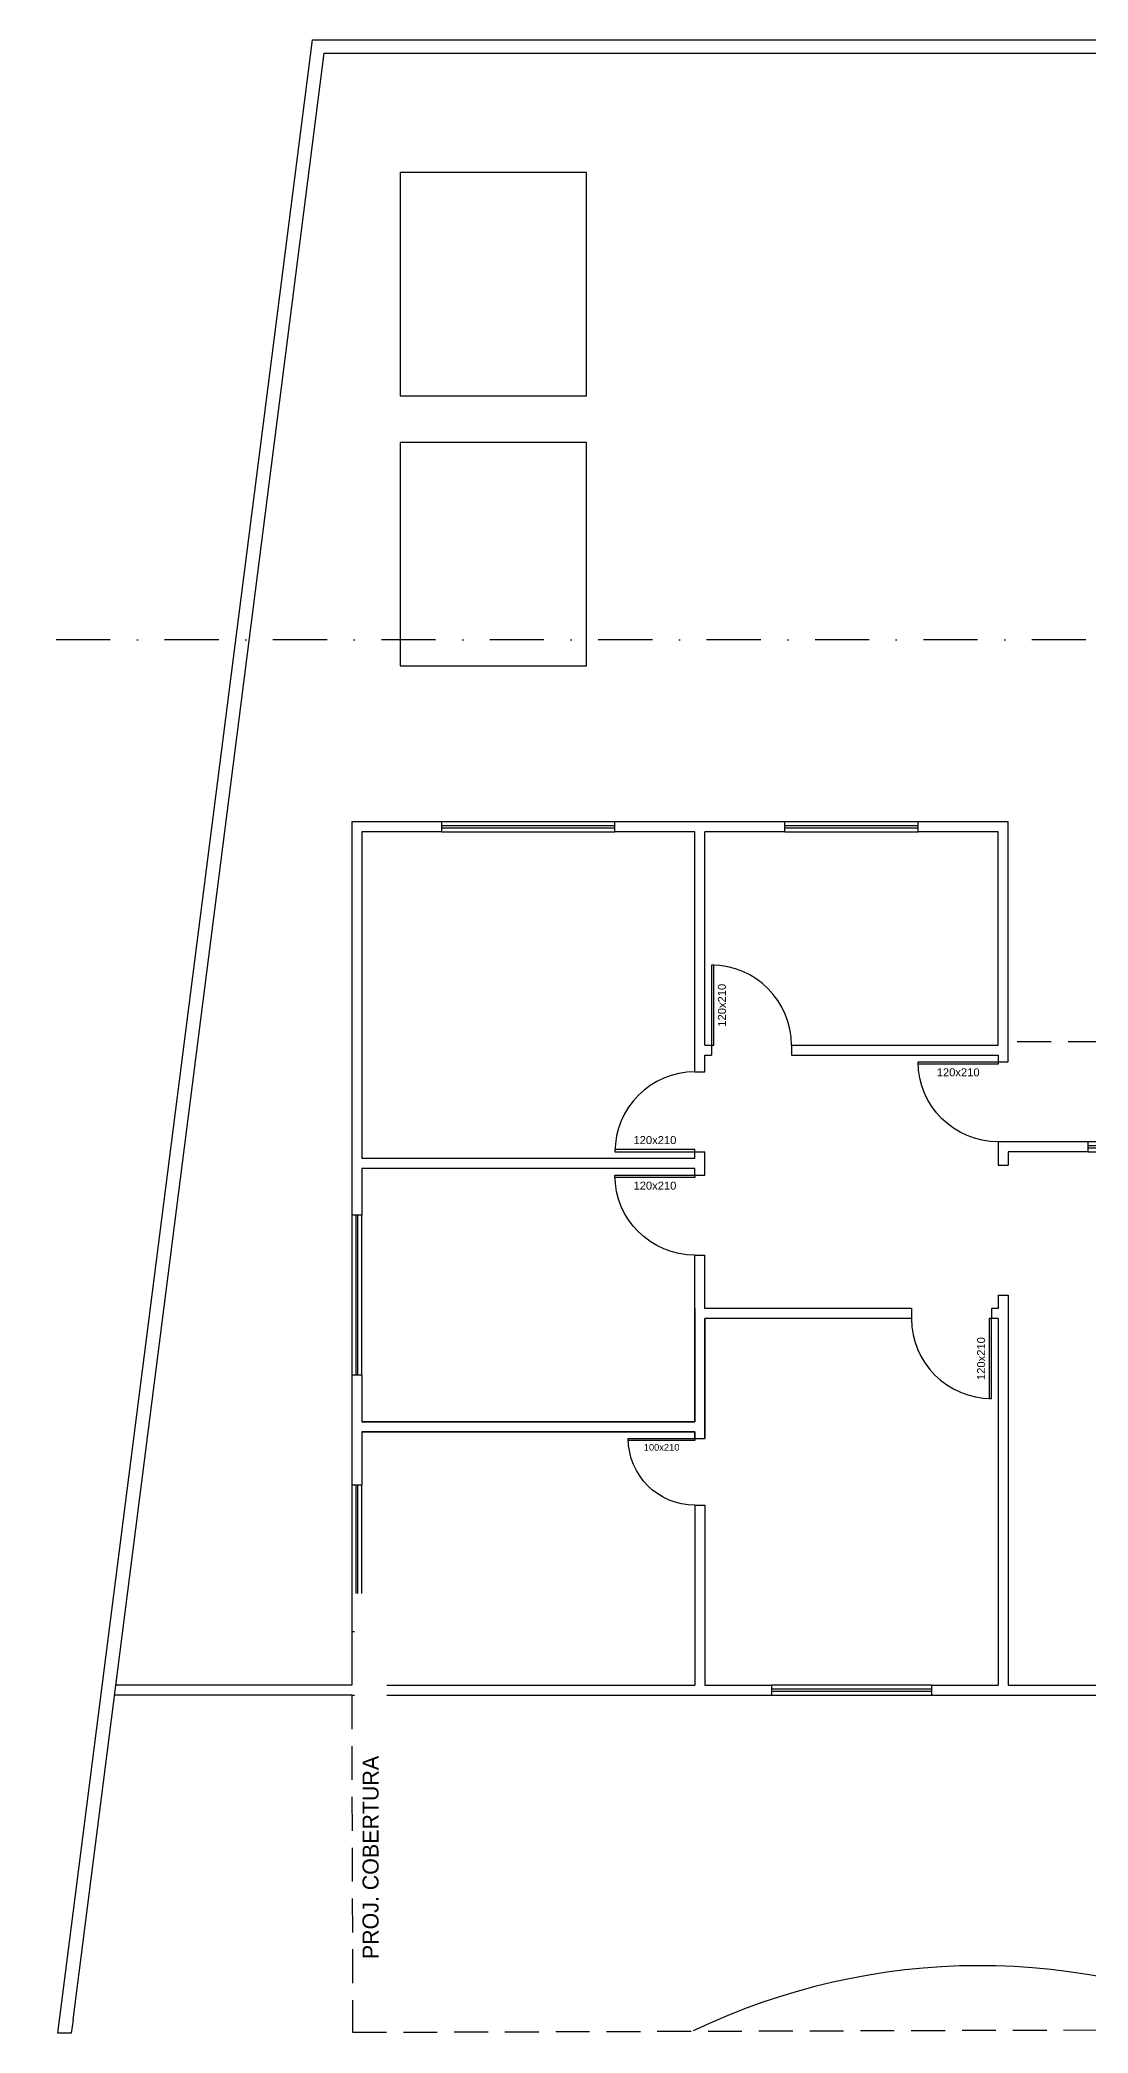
# Model space of a CAD drawing. Header units: centimetres. Extents: x 0 to 1099704, y -139216 to 99734.
# Drawn here: x 679099 to 680672, y 9702 to 12691 of the extents above; entities that cross this region are included whole.
import ezdxf
from ezdxf.enums import TextEntityAlignment as Align

# ---------------------------------------------------------------- set-up
doc = ezdxf.new("R2010")
doc.units = ezdxf.units.CM
doc.header["$LTSCALE"] = 4
doc.linetypes.add('DASHDOT', pattern=[25.4, 12.7, -6.35, 0, -6.35])
doc.linetypes.add('HIDDENX2', pattern=[19.05, 12.7, -6.35])
for name, color, linetype in [('0.1', 1, 'Continuous'), ('0.2', 2, 'Continuous'), ('0.4', 4, 'Continuous'), ('0.6', 6, 'Continuous'), ('02-CONT', 2, 'Continuous'), ('B-CORTE', 4, 'DASHDOT'), ('C-TEXTO-02', 2, 'Continuous')]:
    doc.layers.add(name, color=color, linetype=linetype)
doc.styles.add('2mm 1-50', font='arial.ttf', dxfattribs={"height": 0.1})
doc.styles.add('Símbolos', font='ERASLGHT.TTF')

# ---------------------------------------------------------------- blocks, each defined once
blk = doc.blocks.new('1_00e')
blk.add_lwpolyline([(-28.4, -52.3), (-25.4, -52.3), (-25.4, 47.7), (-28.4, 47.7)], close=True)
at = {"color": 1}
blk.add_arc((-28.4, -52.3), 100, 0, 90, dxfattribs=at)

msp = doc.modelspace()

# ---------------------------------------------------------------- linework, layer by layer
at = {"layer": '0.1', "linetype": 'HIDDENX2'}
for points in [[(682221.966, 10225.234), (682221.966, 10375.234), (681607.382, 10375.234), (681607.382, 11188.62), (680552.382, 11188.62)], [(679567.382, 10208.62), (679568.764, 9703.136), (681647.356, 9709.939)]]:
    msp.add_lwpolyline(points, dxfattribs=at)
at = {"layer": '0.1'}
msp.add_arc((680509.623, 8810.126), 992.987, 64.664727, 115.648534, dxfattribs=at)
at = {"layer": '0.2'}
for p, q in [((679962.382, 11518.62), (679702.382, 11518.62)), ((679962.382, 11512.62), (679702.382, 11512.62)), ((680417.382, 11518.62), (680217.382, 11518.62)), ((680417.382, 11512.62), (680217.382, 11512.62)), ((679702.382, 11509.62), (679962.382, 11509.62)), ((679702.382, 11503.62), (679962.382, 11503.62)), ((680217.382, 11509.62), (680417.382, 11509.62)), ((680217.382, 11503.62), (680417.382, 11503.62)), ((680912.382, 11038.62), (680672.382, 11038.62)), ((680912.382, 11032.62), (680672.382, 11032.62)), ((680672.382, 11029.62), (680912.382, 11029.62)), ((680672.382, 11023.62), (680912.382, 11023.62)), ((679567.382, 10928.62), (679567.382, 10688.62)), ((679573.382, 10928.62), (679573.382, 10688.62)), ((679576.382, 10688.62), (679576.382, 10928.62)), ((679582.382, 10688.62), (679582.382, 10928.62)), ((679567.382, 10523.62), (679567.382, 10303.62)), ((679573.382, 10523.62), (679573.382, 10303.62)), ((679576.382, 10303.62), (679576.382, 10523.62)), ((679582.382, 10303.62), (679582.382, 10523.62)), ((680437.382, 10223.62), (680197.382, 10223.62)), ((680437.382, 10217.62), (680197.382, 10217.62)), ((680197.382, 10214.62), (680437.382, 10214.62)), ((680197.382, 10208.62), (680437.382, 10208.62))]:
    msp.add_line(p, q, dxfattribs=at)
for points in [[(679639.874, 12157.757), (679919.874, 12157.757), (679919.874, 12492.757), (679639.874, 12492.757)], [(679639.874, 11752.727), (679919.874, 11752.727), (679919.874, 12087.727), (679639.874, 12087.727)]]:
    msp.add_lwpolyline(points, close=True, dxfattribs=at)
at = {"layer": '0.4'}
msp.add_line((679149.357, 9721.989), (679146.234, 9701.981), dxfattribs=at)
for points in [[(679146.234, 9701.981), (679126.632, 9701.927), (679508.517, 12691.477), (692508.957, 12691.477), (691671.027, 10275.21)], [(679149.357, 9721.989), (679526.125, 12671.477), (692480.853, 12671.477), (691656.795, 10295.21)]]:
    msp.add_lwpolyline(points, dxfattribs=at)
at = {"layer": '0.6'}
for p, q in [((679702.382, 11503.62), (679702.382, 11518.62)), ((679962.382, 11503.62), (679962.382, 11518.62)), ((680217.382, 11503.62), (680217.382, 11518.62)), ((680417.382, 11503.62), (680417.382, 11518.62)), ((680107.382, 11183.62), (680107.382, 11168.62)), ((680227.382, 11183.62), (680227.382, 11168.62)), ((680537.382, 11168.62), (680537.382, 11158.62)), ((680537.382, 11158.62), (680552.382, 11158.62)), ((680552.382, 11158.62), (680552.382, 11168.62)), ((680082.382, 11143.62), (680097.382, 11143.62)), ((680672.382, 11023.62), (680672.382, 11038.62)), ((680082.382, 11023.62), (680097.382, 11023.62)), ((680537.382, 11003.62), (680552.382, 11003.62)), ((680082.382, 10988.62), (680097.382, 10988.62)), ((679582.382, 10928.62), (679567.382, 10928.62)), ((680082.382, 10868.62), (680097.382, 10868.62)), ((680537.382, 10808.62), (680552.382, 10808.62)), ((680407.382, 10788.62), (680407.382, 10773.62)), ((680527.382, 10788.62), (680527.382, 10773.62)), ((679582.382, 10688.62), (679567.382, 10688.62)), ((680082.382, 10593.62), (680097.382, 10593.62)), ((679582.382, 10523.62), (679567.382, 10523.62)), ((680082.382, 10493.62), (680097.382, 10493.62)), ((679582.382, 10303.62), (679567.382, 10303.62)), ((679567.382, 10208.62), (679211.519, 10208.62)), ((679567.382, 10223.62), (679213.435, 10223.62)), ((680197.382, 10223.62), (680197.382, 10208.62)), ((680437.382, 10223.62), (680437.382, 10208.62))]:
    msp.add_line(p, q, dxfattribs=at)
for points in [[(679702.382, 11518.62), (679567.382, 11518.62), (679567.382, 10998.62)], [(680097.382, 11518.62), (679962.382, 11518.62)], [(680217.382, 11518.62), (680082.382, 11518.62)], [(680552.382, 11168.62), (680552.382, 11518.62), (680417.382, 11518.62)], [(679702.382, 11503.62), (679582.382, 11503.62), (679582.382, 11013.62)], [(680082.382, 11143.62), (680082.382, 11503.62), (679962.382, 11503.62)], [(680217.382, 11503.62), (680097.382, 11503.62)], [(680097.382, 11183.62), (680097.382, 11503.62)], [(680227.382, 11183.62), (680537.382, 11183.62), (680537.382, 11503.62), (680417.382, 11503.62)], [(680097.382, 11183.62), (680107.382, 11183.62)], [(680097.382, 11143.62), (680097.382, 11168.62)], [(680097.382, 11168.62), (680107.382, 11168.62)], [(680227.382, 11168.62), (680537.382, 11168.62)], [(680672.382, 11038.62), (680537.382, 11038.62), (680537.382, 11003.62)], [(679567.382, 11013.62), (679567.382, 10928.62)], [(680082.382, 11013.62), (679582.382, 11013.62)], [(680082.382, 11013.62), (680082.382, 11023.62)], [(680097.382, 10998.62), (680097.382, 11023.62)], [(680097.382, 10988.62), (680097.382, 11013.62)], [(680672.382, 11023.62), (680552.382, 11023.62), (680552.382, 11003.62)], [(680082.382, 10988.62), (680082.382, 10998.62), (679582.382, 10998.62), (679582.382, 10928.62)], [(679582.382, 10688.62), (679582.382, 10618.62), (680082.382, 10618.62), (680082.382, 10868.62)], [(680097.382, 10788.62), (680097.382, 10868.62)], [(680537.382, 10808.62), (680537.382, 10788.62)], [(680552.382, 10808.62), (680552.382, 10223.62), (680797.382, 10223.62)], [(680082.382, 10788.62), (680082.382, 10618.62)], [(680407.382, 10788.62), (680097.382, 10788.62)], [(680407.382, 10773.62), (680097.382, 10773.62), (680097.382, 10593.62)], [(680097.382, 10603.62), (680097.382, 10773.62)], [(680537.382, 10788.62), (680527.382, 10788.62)], [(680537.382, 10773.62), (680527.382, 10773.62)], [(680537.382, 10773.62), (680537.382, 10223.62)], [(679567.382, 10688.62), (679567.382, 10603.62)], [(679567.382, 10618.62), (679567.382, 10523.62)], [(680082.382, 10618.62), (679582.382, 10618.62)], [(680097.382, 10593.62), (680097.382, 10618.62)], [(680082.382, 10593.62), (680082.382, 10603.62), (679582.382, 10603.62), (679582.382, 10523.62)], [(679582.382, 10603.62), (680082.382, 10603.62)], [(680082.382, 10603.62), (680082.382, 10593.62)], [(680082.382, 10493.62), (680082.382, 10223.62)], [(680097.382, 10493.62), (680097.382, 10223.62), (680197.382, 10223.62)], [(679567.382, 10303.62), (679567.382, 10223.62)], [(679582.382, 10303.62), (679582.382, 10223.62), (680082.382, 10223.62)], [(679567.382, 10208.62), (680097.382, 10208.62)], [(680082.382, 10208.62), (680197.382, 10208.62)], [(680437.382, 10223.62), (680537.382, 10223.62)], [(680437.382, 10208.62), (680552.382, 10208.62)], [(680537.382, 10208.62), (680797.382, 10208.62)]]:
    msp.add_lwpolyline(points, dxfattribs=at)
at = {"layer": 'B-CORTE', "ltscale": 1.6}
msp.add_line((692380.667, 11791.695), (679072.322, 11791.695), dxfattribs=at)

# ---------------------------------------------------------------- block references
at = {"layer": '02-CONT', "xscale": 1.2, "yscale": 1.2, "zscale": 1.2}
msp.add_blockref('1_00e', (680141.469, 11246.324), dxfattribs=at)
at = {"layer": '02-CONT', "yscale": 1.2, "zscale": 1.2}
for p, xscale, rotation in [((680474.679, 11124.534), -1.2, 90), ((680019.679, 11057.707), 1.2, 89.99999999999999), ((680019.679, 10954.534), -1.2, 90), ((680493.296, 10710.917), 1.2, 180)]:
    msp.add_blockref('1_00e', p, dxfattribs=dict(at, xscale=xscale, rotation=rotation))
at = {"layer": '02-CONT', "xscale": -1, "rotation": 90}
msp.add_blockref('1_00e', (680030.129, 10565.215), dxfattribs=at)

# ---------------------------------------------------------------- texts
at = {"layer": '02-CONT', "style": '2mm 1-50'}
for p in [(680122.827, 11243.566), (680511.782, 10713.62)]:
    msp.add_text('120x210', height=12, rotation=90, dxfattribs=at).set_placement(p, align=Align.MIDDLE_CENTER)
for s, height, p in [('120x210', 12, (680477.382, 11143.02)), ('120x210', 12, (680022.382, 11041.369)), ('120x210', 12, (680022.382, 10973.02)), ('100x210', 10, (680032.382, 10580.62))]:
    msp.add_text(s, height=height, dxfattribs=at).set_placement(p, align=Align.MIDDLE_CENTER)

# ---------------------------------------------------------------- next in the draw order: texts
at = {"layer": 'C-TEXTO-02', "insert": (679583.639, 9812.863), "char_height": 24, "width": 536.35929, "attachment_point": 1, "rotation": 90, "style": 'Símbolos', "bg_fill": 2}
msp.add_mtext('PROJ. COBERTURA', dxfattribs=at)

doc.saveas('drawing.dxf')
